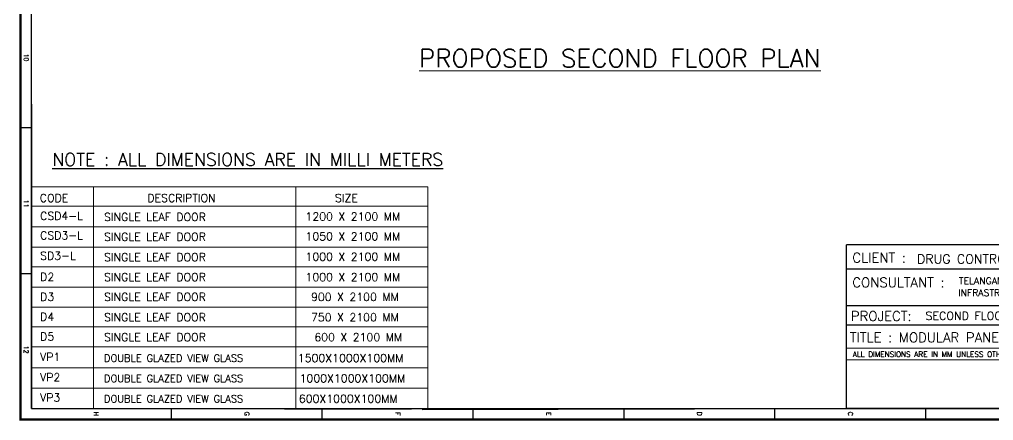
# Model space of a CAD drawing. Extents: x -52083 to 49512, y -145230 to 20224.
# Drawn here: x -50625 to -23710, y -145230 to -134142 of the extents above; entities that cross this region are included whole.
import ezdxf
from ezdxf.enums import TextEntityAlignment as Align

# ---------------------------------------------------------------- set-up
doc = ezdxf.new("R2010")
doc.units = 0
doc.header["$LTSCALE"] = 0.5
doc.header["$MEASUREMENT"] = 0
for name, color, linetype, lineweight in [('750x2100 Door', 5, 'Continuous', 5), ('ELBOW_FLANGE', 7, 'Continuous', 0), ('RCP Legend', 7, 'Continuous', 0), ('sa-text', 5, 'Continuous', 9)]:
    doc.layers.add(name, color=color, linetype=linetype, lineweight=lineweight)
for name, color, linetype in [('TITLE', 7, 'Continuous'), ('TITLE BLOCK', 7, 'Continuous'), ('View Panle', 6, 'Continuous')]:
    doc.layers.add(name, color=color, linetype=linetype)
doc.styles.add('ARIAL', font='romans.shx', dxfattribs={"height": 2.5})
doc.styles.add('IRFAN', font='romans.shx')
doc.styles.add('RomanS', font='romans.shx')
doc.styles.add('sudheer', font='romanc.shx')

# ---------------------------------------------------------------- blocks, each defined once
blk = doc.blocks.new('A$C66962185')
at = {"layer": 'TITLE'}
for p, q in [((203723, -139882), (203723, -1297)), ((205020, -35295), (203723, -35295)), ((205020, -52942), (203723, -52942)), ((205020, -70589), (203723, -70589)), ((205020, -88236), (203723, -88236)), ((205020, -105884), (203723, -105884)), ((205020, -123531), (203723, -123531)), ((203723, -139882), (1210, -139882)), ((170836, -141178), (170836, -139882)), ((187928, -141178), (187928, -139882))]:
    blk.add_line(p, q, dxfattribs=at)
at = {"layer": 'TITLE', "const_width": 250}
blk.add_lwpolyline([(205020, 0), (205020, -141178), (0, -141178), (0, 0)], close=True, dxfattribs=at)
at = {"layer": 'TITLE', "style": 'RomanS'}
for s, height, p in [('C', 537, (204358, -44104)), ('D', 537, (204358, -61752)), ('E', 537, (204358, -79399)), ('F', 537, (204358, -97046)), ('G', 537, (204358, -114693)), ('H', 537, (204358, -132341)), ('10', 537.4, (162654, -140511)), ('11', 537.4, (179746, -140511)), ('12', 537.4, (196838, -140511))]:
    blk.add_text(s, height=height, dxfattribs=at).set_placement(p, align=Align.MIDDLE)

msp = doc.modelspace()

# ---------------------------------------------------------------- linework, layer by layer
for p, q in [((-17552, -140373.6, 2637.8), (-27776.6, -140373.6, 2637.8)), ((-27776.6, -144894.1, 2637.8), (-27776.6, -140373.6, 2637.8)), ((-17552, -141043.4, 2637.8), (-27776.6, -141043.4, 2637.8)), ((-17552, -142056.8, 2637.8), (-27776.6, -142056.8, 2637.8)), ((-17552, -142592.7, 2637.8), (-27776.6, -142592.7, 2637.8))]:
    msp.add_line(p, q)
at = {"lineweight": 9, "extrusion": (1.12482e-32, 6.12323e-17, -1)}
for p, q in [((-17552, -143227, 2637.8), (-27776.6, -143227, 2637.8)), ((-17552, -143553.3, 2637.8), (-27776.6, -143553.3, 2637.8))]:
    msp.add_line(p, q, dxfattribs=at)
at = {"color": 7}
msp.add_line((-17552, -144894.1, 2637.8), (-27776.6, -144894.1, 2637.8), dxfattribs=at)
at = {"layer": 'ELBOW_FLANGE', "color": 5}
for p, q in [((-50288.7, -138771.4, 2637.8), (-39345.4, -138771.4, 2637.8)), ((-48575.8, -138771.4, 2637.8), (-48575.8, -144894.1, 2637.8)), ((-42990.7, -138771.4, 2637.8), (-42990.7, -142643.7, 2637.8)), ((-39345.4, -138771.4, 2637.8), (-39345.4, -144920.4, 2637.8)), ((-50288.7, -139307.7, 2637.8), (-39345.4, -139307.7, 2637.8)), ((-50288.7, -139870.3, 2637.8), (-39345.4, -139870.3, 2637.8)), ((-50288.7, -140432.8, 2637.8), (-39345.4, -140432.8, 2637.8)), ((-50288.7, -140982.3, 2637.8), (-39345.4, -140982.3, 2637.8)), ((-42990.7, -140995.4, 2637.8), (-42990.7, -144894.1, 2637.8)), ((-50288.7, -141544.9, 2637.8), (-39345.4, -141544.9, 2637.8)), ((-50288.7, -142094.3, 2637.8), (-39345.4, -142094.3, 2637.8)), ((-50288.7, -142643.7, 2637.8), (-39345.4, -142643.7, 2637.8)), ((-50288.7, -143193.2, 2637.8), (-39345.4, -143193.2, 2637.8)), ((-50288.7, -143768.9, 2637.8), (-39345.4, -143768.9, 2637.8)), ((-50288.7, -144331.5, 2637.8), (-39345.4, -144331.5, 2637.8))]:
    msp.add_line(p, q, dxfattribs=at)
at = {"layer": 'ELBOW_FLANGE'}
for p, q in [((-39345.4, -140995.4, 2637.8), (-39345.4, -144894.1, 2637.8)), ((-50288.7, -144894.1, 2637.8), (-39806.2, -144920.4, 2637.8))]:
    msp.add_line(p, q, dxfattribs=at)
at = {"layer": 'RCP Legend', "lineweight": -3}
msp.add_line((-39495.2, -144920.4, 2637.8), (-28214.5, -144894.1, 2637.8), dxfattribs=at)
at = {"layer": 'TITLE BLOCK'}
msp.add_line((-50288.7, -136481.6, 2637.8), (-50288.7, -144894.1, 2637.8), dxfattribs=at)

# ---------------------------------------------------------------- block references
at = {"layer": 'TITLE', "xscale": 0.2362210059218341, "yscale": 0.2362210059218341, "zscale": 0.2362210059282006, "rotation": 270}
msp.add_blockref('A$C66962185', (-17245.7, -96770.3, 2637.8), dxfattribs=at)

# ---------------------------------------------------------------- texts
at = {"lineweight": 9}
for s, height, style, p in [('CLIENT :', 268.01, 'IRFAN', (-27611.5, -140862.3, 2637.8)), ('DRUG CONTROL LABORATORY', 254.612, 'sudheer', (-25824.8, -140890.1, 2637.8)), ('CONSULTANT :', 268.012, 'IRFAN', (-27611.5, -141546.7, 2637.8)), ('TELANGANA MEDICAL SERVICES &  ', 187.609, 'sudheer', (-24666.9, -141462.4, 2637.8)), ('INFRASTRUCTURE DEVELOPMENT CORPORATION ', 187.609, 'sudheer', (-24684.5, -141790.6, 2637.8)), ('PROJECT:', 268.01, 'IRFAN', (-27650.8, -142476.6, 2637.8)), ('SECOND FLOOR LABORATORY ', 224.058, 'sudheer', (-25590.3, -142446.5, 2637.8))]:
    msp.add_text(s, height=height, dxfattribs=dict(at, style=style)).set_placement(p)
at = {"lineweight": 9, "extrusion": (1.12482e-32, 6.12323e-17, -1), "style": 'IRFAN', "text_generation_flag": 2}
for s, height, p in [('TITLE : MODULAR PANELS', 268.012, (27678.6, -143067.3, -2637.8)), ('ALL DIMENSIONS ARE IN MM UNLESS OTHERWISE SPECIFIED.', 146.84, (27599.5, -143472.1, -2637.8))]:
    msp.add_text(s, height=height, dxfattribs=at).set_placement(p)
at = {"layer": '750x2100 Door', "style": 'RomanS'}
for s, p in [('CSD4-L', (-50054.5, -139683.1, 2637.8)), ('CSD3-L', (-50054.5, -140222.4, 2637.8)), ('SD3-L', (-50054.5, -140785, 2637.8)), ('D2', (-50054.5, -141370.8, 2637.8)), ('D3', (-50054.5, -141920.3, 2637.8)), ('D4', (-50054.5, -142469.7, 2637.8)), ('D5', (-50054.5, -143019.1, 2637.8))]:
    msp.add_text(s, height=221.22, dxfattribs=at).set_placement(p)
at = {"layer": 'sa-text', "color": 5, "insert": (-34034.7, -135212.4, 2637.8), "char_height": 500, "width": 12708.577, "attachment_point": 5, "style": 'ARIAL'}
msp.add_mtext('{\\L\\C1;PROPOSED SECOND FLOOR PLAN}', dxfattribs=at)
at = {"layer": 'TITLE BLOCK', "style": 'RomanS'}
for s, height, p in [('CODE', 221.22, (-50062.8, -139188.8, 2637.8)), ('DESCRIPTION', 221.224, (-47090, -139188.8, 2637.8)), ('SIZE', 221.22, (-41907.9, -139188.8, 2637.8)), ('SINGLE LEAF DOOR', 221.224, (-48289.8, -139712.2, 2637.8)), (' 1200 X 2100 MM', 221.224, (-42872.8, -139699, 2637.8)), ('SINGLE LEAF DOOR', 221.224, (-48289.8, -140261.6, 2637.8)), (' 1050 X 2100 MM', 221.224, (-42872.8, -140248.5, 2637.8)), ('SINGLE LEAF DOOR', 221.224, (-48289.8, -140824.2, 2637.8)), (' 1000 X 2100 MM', 221.224, (-42872.8, -140811.1, 2637.8)), ('SINGLE LEAF DOOR', 221.224, (-48289.8, -141373.6, 2637.8)), (' 1000 X 2100 MM', 221.224, (-42872.8, -141373.6, 2637.8)), ('SINGLE LEAF DOOR', 221.224, (-48289.8, -141923.1, 2637.8)), ('  900 X 2100 MM', 221.224, (-42872.8, -141923.1, 2637.8)), ('SINGLE LEAF DOOR', 221.224, (-48289.8, -142485.7, 2637.8)), ('  750 X 2100 MM', 221.224, (-42872.8, -142485.7, 2637.8)), ('SINGLE LEAF DOOR', 221.224, (-48289.8, -143035.1, 2637.8)), (' 600 X 2100 MM', 221.224, (-42629.6, -143035.1, 2637.8)), ('DOUBLE GLAZED VIEW GLASS', 199.101, (-48289.8, -143604.1, 2637.8)), ('  1500X1000X100MM', 221.224, (-43237, -143611.9, 2637.8)), ('DOUBLE GLAZED VIEW GLASS', 199.101, (-48289.8, -144166.7, 2637.8)), (' 1000X1000X100MM', 221.224, (-43036.1, -144174.5, 2637.8)), ('  600X1000X100MM', 221.224, (-43208.5, -144737.1, 2637.8)), ('DOUBLE GLAZED VIEW GLASS', 199.101, (-48289.8, -144729.3, 2637.8))]:
    msp.add_text(s, height=height, dxfattribs=at).set_placement(p)
at = {"layer": 'TITLE BLOCK', "insert": (-49717.1, -137838.1, 2637.8), "char_height": 350, "width": 13014.741, "attachment_point": 1, "style": 'RomanS'}
msp.add_mtext('{\\LNOTE : ALL DIMENSIONS ARE IN MILLI METERS}', dxfattribs=at)
at = {"layer": 'View Panle', "color": 7, "style": 'RomanS'}
for s, p in [('VP1', (-50054.5, -143581.7, 2637.8)), ('VP2', (-50054.5, -144144.3, 2637.8)), ('VP3', (-50054.5, -144706.9, 2637.8))]:
    msp.add_text(s, height=221.22, dxfattribs=at).set_placement(p)

doc.saveas('drawing.dxf')
